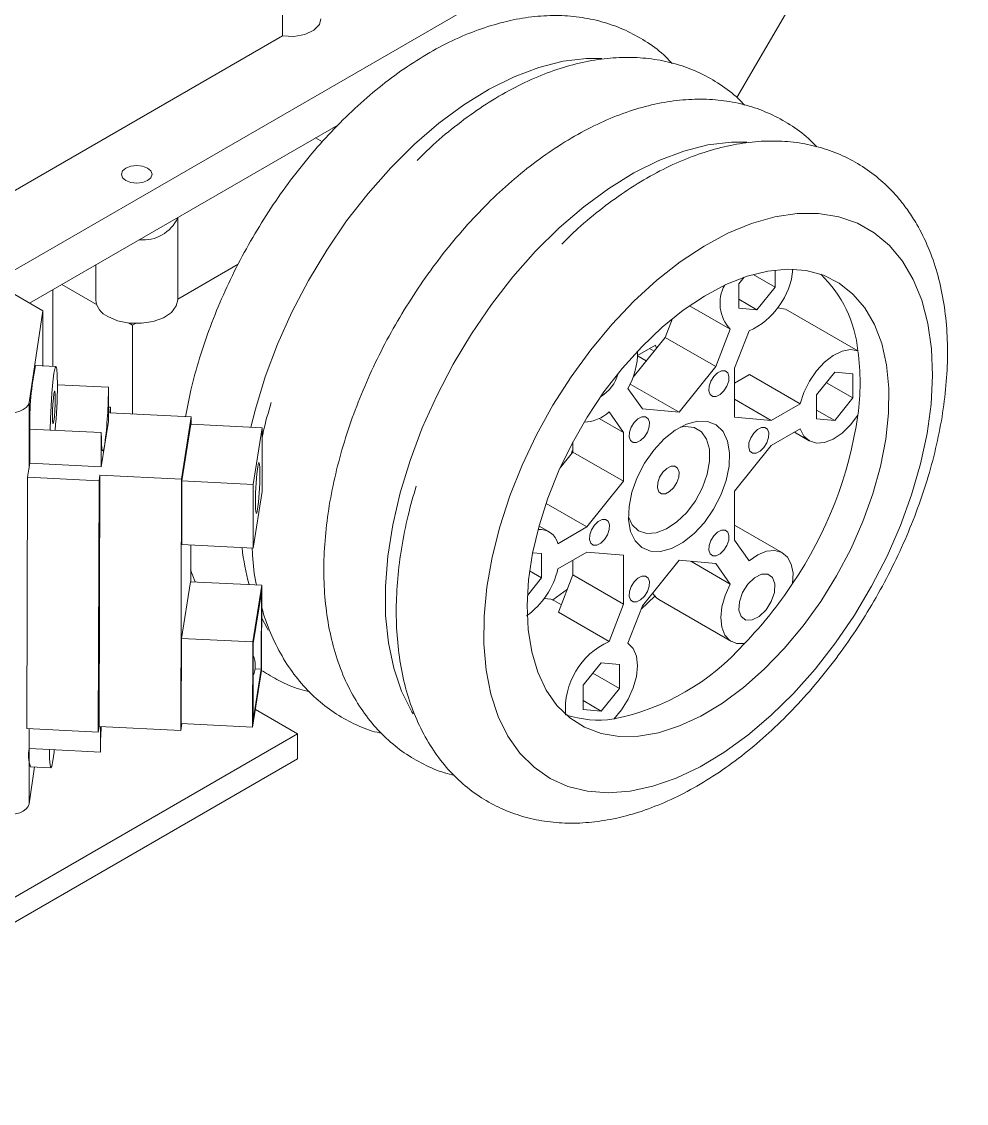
# Model space of a CAD drawing. Header units: millimetres. Extents: x 0 to 420, y 0 to 297.
# Drawn here: x 241.2 to 259.65, y 154.91 to 176.03 of the extents above; entities that cross this region are included whole.
import ezdxf

# ---------------------------------------------------------------- set-up
doc = ezdxf.new("R2010")
doc.units = ezdxf.units.MM

msp = doc.modelspace()

# ---------------------------------------------------------------- linework, layer by layer
at = {"color": 7, "linetype": 'Continuous', "lineweight": 15}
for p, q in [((255.169, 174.545), (259.652, 182.247)), ((221.696, 160.001), (251.182, 177.023)), ((246.29, 176.239), (246.29, 175.749)), ((237.782, 170.838), (246.29, 175.749)), ((241.354, 170.532), (247.371, 174.006)), ((246.94, 173.757), (247.072, 173.681)), ((244.247, 170.597), (244.247, 172.202)), ((245.424, 171.29), (244.247, 170.61)), ((242.647, 171.279), (242.647, 170.597)), ((255.484, 171.091), (255.914, 170.843)), ((255.914, 170.843), (255.914, 171.178)), ((241.613, 170.383), (240.746, 170.883)), ((242.663, 170.504), (241.984, 170.896)), ((255.313, 171.038), (255.207, 170.906)), ((255.207, 170.906), (255.207, 170.435)), ((241.808, 170.794), (241.808, 169.298)), ((255.561, 170.403), (255.914, 170.843)), ((254.243, 170.482), (255.04, 170.022)), ((255.207, 170.607), (255.561, 170.403)), ((241.613, 170.383), (241.342, 168.595)), ((241.613, 170.383), (241.613, 169.308)), ((255.207, 170.435), (255.561, 170.403)), ((256.12, 170.417), (255.967, 170.441)), ((256.12, 170.417), (257.534, 169.6)), ((243.363, 170.1), (243.285, 170.145)), ((243.425, 170.136), (243.363, 170.1)), ((243.363, 170.1), (243.363, 168.367)), ((253.909, 170.23), (253.767, 169.864)), ((253.899, 170.222), (253.899, 170.205)), ((255.04, 170.022), (254.757, 169.293)), ((253.767, 169.864), (253.14, 169.085)), ((253.767, 169.864), (254.757, 169.293)), ((255.124, 169.26), (255.407, 169.989)), ((253.227, 169.507), (253.578, 169.71)), ((253.465, 169.645), (253.551, 169.595)), ((253.578, 169.71), (253.599, 169.655)), ((253.398, 169.406), (253.243, 169.495)), ((241.868, 169.295), (241.469, 169.315)), ((254.757, 169.293), (254.04, 168.402)), ((255.124, 168.305), (255.124, 169.26)), ((257.081, 169.183), (256.727, 168.743)), ((257.435, 169.151), (257.081, 169.183)), ((255.417, 169.139), (255.124, 168.97)), ((255.417, 169.139), (256.406, 168.567)), ((256.917, 168.979), (257.435, 168.68)), ((257.435, 168.68), (257.435, 169.151)), ((242.893, 168.888), (241.897, 168.939)), ((242.892, 168.223), (242.893, 168.888)), ((253.324, 168.466), (253.041, 168.868)), ((253.085, 168.953), (254.04, 168.402)), ((255.124, 168.654), (255.841, 168.241)), ((256.406, 168.567), (255.841, 168.241)), ((256.727, 168.743), (256.727, 168.272)), ((257.081, 168.24), (257.435, 168.68)), ((242.935, 168.5), (242.892, 168.502)), ((242.935, 168.5), (242.918, 168.389)), ((244.512, 168.309), (242.918, 168.389)), ((242.935, 168.388), (242.935, 168.5)), ((252.674, 168.411), (252.957, 168.009)), ((254.04, 168.402), (253.324, 168.466)), ((256.727, 168.444), (257.081, 168.24)), ((242.892, 168.223), (242.822, 167.781)), ((244.512, 168.309), (244.32, 167.092)), ((244.503, 168.17), (244.328, 167.064)), ((245.897, 168.1), (244.503, 168.17)), ((244.511, 168.17), (244.512, 168.309)), ((252.482, 168.282), (252.957, 168.009)), ((255.841, 168.241), (255.124, 168.305)), ((256.727, 168.272), (257.081, 168.24)), ((241.359, 168.074), (241.357, 167.409)), ((241.758, 168.054), (241.359, 168.074)), ((242.754, 168.003), (241.758, 168.054)), ((242.754, 168.003), (242.752, 167.338)), ((245.897, 168.1), (245.723, 166.993)), ((245.894, 166.852), (245.897, 168.1)), ((252.957, 168.009), (252.957, 167.053)), ((255.841, 167.751), (256.406, 168.077)), ((256.293, 168.012), (256.581, 167.846)), ((242.822, 167.781), (242.752, 167.338)), ((251.967, 167.822), (251.967, 167.673)), ((255.124, 166.859), (255.841, 167.751)), ((251.931, 167.58), (251.716, 167.313)), ((251.967, 167.625), (251.931, 167.58)), ((251.967, 167.673), (251.967, 167.625)), ((251.967, 167.625), (252.957, 167.053)), ((241.357, 167.409), (241.314, 167.132)), ((242.752, 167.338), (241.357, 167.409)), ((241.314, 167.132), (241.3, 162.226)), ((242.709, 167.062), (241.314, 167.132)), ((242.726, 167.172), (242.709, 167.062)), ((242.726, 167.172), (242.712, 162.266)), ((244.32, 167.092), (242.726, 167.172)), ((244.32, 167.092), (244.306, 162.185)), ((242.709, 167.062), (242.695, 162.155)), ((244.328, 167.064), (244.325, 165.817)), ((245.723, 166.993), (244.328, 167.064)), ((245.723, 166.993), (245.72, 165.746)), ((252.957, 167.053), (252.24, 166.162)), ((255.124, 165.904), (255.124, 166.859)), ((245.72, 165.746), (245.894, 166.852)), ((251.441, 166.623), (252.24, 166.162)), ((251.5, 166.067), (251.304, 166.18)), ((252.24, 166.162), (251.674, 165.835)), ((256.061, 165.659), (255.124, 166.2)), ((245.72, 165.746), (244.325, 165.817)), ((244.503, 165.093), (244.505, 165.807)), ((255.407, 165.502), (255.124, 165.904)), ((251.353, 165.641), (251.179, 165.656)), ((251.353, 165.169), (251.353, 165.641)), ((251.674, 165.346), (252.24, 165.672)), ((252.24, 165.672), (252.957, 165.608)), ((252.957, 165.608), (252.957, 164.653)), ((251.967, 165.514), (251.967, 165.224)), ((253.324, 164.62), (254.04, 165.511)), ((254.04, 165.511), (254.757, 165.447)), ((254.267, 165.491), (255.04, 165.045)), ((254.757, 165.447), (255.04, 165.045)), ((244.499, 165.326), (244.585, 165.089)), ((251.076, 164.825), (251.353, 165.169)), ((251.121, 165.304), (251.353, 165.169)), ((251.967, 165.224), (251.684, 164.495)), ((251.967, 165.224), (252.957, 164.653)), ((244.494, 165.093), (244.32, 163.987)), ((245.889, 165.023), (244.494, 165.093)), ((245.889, 165.023), (245.714, 163.917)), ((245.884, 163.36), (245.889, 165.023)), ((245.88, 164.884), (245.723, 163.889)), ((245.876, 163.388), (245.88, 164.884)), ((251.86, 164.95), (251.574, 164.737)), ((253.3, 164.558), (253.565, 164.81)), ((253.647, 164.744), (255.061, 163.927)), ((251.741, 164.643), (251.606, 164.72)), ((252.957, 164.653), (252.674, 163.924)), ((253.041, 163.891), (253.324, 164.62)), ((251.684, 164.495), (252.674, 163.924)), ((244.32, 163.987), (244.315, 162.324)), ((245.714, 163.917), (244.32, 163.987)), ((245.714, 163.917), (245.71, 162.253)), ((245.723, 163.889), (245.719, 162.392)), ((252.52, 163.509), (252.167, 163.07)), ((252.874, 163.478), (252.52, 163.509)), ((252.874, 163.006), (252.874, 163.478)), ((245.71, 162.253), (245.884, 163.36)), ((245.719, 162.392), (245.876, 163.388)), ((245.757, 163.394), (245.876, 163.388)), ((252.356, 163.305), (252.874, 163.006)), ((252.167, 163.07), (252.167, 162.598)), ((252.52, 162.567), (252.874, 163.006)), ((252.167, 162.771), (252.52, 162.567)), ((246.586, 162.122), (245.764, 162.597)), ((252.167, 162.598), (252.52, 162.567)), ((242.695, 162.155), (241.3, 162.226)), ((241.343, 162.224), (241.342, 161.837)), ((242.695, 162.155), (242.712, 162.266)), ((244.306, 162.185), (242.712, 162.266)), ((242.738, 162.265), (242.737, 161.767)), ((244.306, 162.185), (244.328, 162.323)), ((245.71, 162.253), (244.315, 162.324)), ((234.963, 155.412), (246.586, 162.122)), ((246.586, 161.632), (246.586, 162.122)), ((241.74, 161.817), (241.342, 161.837)), ((242.737, 161.767), (241.74, 161.817)), ((234.938, 154.908), (246.586, 161.632)), ((241.342, 160.756), (241.451, 161.476)), ((241.371, 161.481), (241.77, 161.46))]:
    msp.add_line(p, q, dxfattribs=at)
at = {"color": 8, "linetype": 'Continuous', "lineweight": 15}
for p, q in [((241.342, 168.595), (241.342, 167.31)), ((241.342, 162.224), (241.342, 160.756))]:
    msp.add_line(p, q, dxfattribs=at)
at = {"color": 7, "linetype": 'Continuous', "lineweight": 15, "flags": 128}
for points in [[(246.29, 175.749), (246.514, 175.74), (246.73, 175.779), (246.904, 175.861), (247.014, 175.975), (247.045, 176.084)], [(243.235, 172.924), (243.332, 172.887), (243.447, 172.874), (243.561, 172.887), (243.659, 172.924), (243.724, 172.981), (243.747, 173.047), (243.724, 173.113), (243.659, 173.169), (243.561, 173.207), (243.447, 173.22), (243.332, 173.207), (243.235, 173.169), (243.17, 173.113), (243.147, 173.047), (243.17, 172.981), (243.235, 172.924)], [(258.403, 171.353), (258.614, 170.995), (258.78, 170.587), (258.899, 170.134), (258.969, 169.642), (258.99, 169.116), (258.961, 168.561), (258.883, 167.985), (258.756, 167.393), (258.582, 166.792), (258.363, 166.19), (258.102, 165.593), (257.801, 165.007), (257.464, 164.44), (257.094, 163.898), (256.696, 163.386), (256.275, 162.912), (255.834, 162.479), (255.38, 162.094), (254.917, 161.76), (254.451, 161.481), (253.986, 161.26), (253.528, 161.1), (253.082, 161.003), (252.654, 160.97), (252.248, 161.001), (251.868, 161.095), (251.52, 161.253), (251.206, 161.471), (250.931, 161.747), (250.698, 162.079), (250.509, 162.463), (250.366, 162.894), (250.272, 163.367), (250.226, 163.877), (250.231, 164.418), (250.284, 164.984), (250.387, 165.569), (250.537, 166.166), (250.734, 166.769), (250.974, 167.369), (251.256, 167.961), (251.576, 168.539), (251.93, 169.094), (252.314, 169.622), (252.724, 170.116), (253.156, 170.57), (253.604, 170.979), (254.063, 171.34), (254.528, 171.647), (254.995, 171.897), (255.457, 172.087), (255.909, 172.216), (256.347, 172.281), (256.764, 172.282), (257.158, 172.22), (257.522, 172.093), (257.854, 171.905), (258.148, 171.658), (258.403, 171.353)], [(257.668, 170.439), (257.856, 170.115), (257.998, 169.741), (258.092, 169.325), (258.137, 168.87), (258.133, 168.384), (258.08, 167.873), (257.977, 167.345), (257.827, 166.807), (257.632, 166.266), (257.395, 165.73), (257.118, 165.208), (256.807, 164.705), (256.464, 164.229), (256.095, 163.786), (255.705, 163.384), (255.3, 163.027), (254.885, 162.721), (254.466, 162.47), (254.05, 162.277), (253.641, 162.145), (253.245, 162.076), (252.869, 162.071), (252.517, 162.13), (252.194, 162.252), (251.905, 162.436), (251.654, 162.679), (251.445, 162.977), (251.28, 163.326), (251.161, 163.722), (251.091, 164.158), (251.071, 164.629), (251.1, 165.128), (251.178, 165.649), (251.304, 166.183), (251.477, 166.723), (251.693, 167.262), (251.951, 167.793), (252.246, 168.307), (252.573, 168.797), (252.93, 169.257), (253.31, 169.68), (253.708, 170.06), (254.119, 170.392), (254.536, 170.671), (254.955, 170.894), (255.369, 171.057), (255.772, 171.157), (256.158, 171.194), (256.523, 171.167), (256.861, 171.076), (257.167, 170.923), (257.437, 170.709), (257.668, 170.439)], [(242.881, 170.271), (243.073, 170.189), (243.298, 170.143), (243.536, 170.138), (243.767, 170.174), (243.969, 170.247), (244.124, 170.351), (244.219, 170.478), (244.247, 170.597)], [(257.534, 169.6), (257.389, 169.624), (257.225, 169.594), (257.053, 169.511), (256.882, 169.38), (256.723, 169.209), (256.586, 169.009), (256.478, 168.79), (256.406, 168.567)], [(241.897, 168.939), (241.894, 169.123), (241.885, 169.245), (241.87, 169.295), (241.851, 169.266), (241.829, 169.162), (241.808, 168.992), (241.788, 168.774), (241.772, 168.529), (241.762, 168.281), (241.758, 168.054)], [(254.647, 168.748), (254.698, 168.71), (254.767, 168.711), (254.844, 168.749), (254.917, 168.82), (254.975, 168.913), (255.01, 169.012), (255.015, 169.104), (254.99, 169.174), (254.939, 169.212), (254.87, 169.212), (254.792, 169.173), (254.719, 169.102), (254.661, 169.01), (254.627, 168.91), (254.622, 168.818), (254.647, 168.748)], [(241.855, 168.673), (241.854, 168.762), (241.848, 168.81), (241.839, 168.81), (241.828, 168.762), (241.818, 168.674), (241.808, 168.559), (241.802, 168.435), (241.8, 168.319), (241.801, 168.231), (241.807, 168.183), (241.816, 168.183), (241.827, 168.23), (241.837, 168.318), (241.847, 168.433), (241.853, 168.558), (241.855, 168.673)], [(240.81, 168.397), (240.899, 168.385), (240.99, 168.385), (241.078, 168.397), (241.16, 168.42), (241.23, 168.454), (241.286, 168.495), (241.324, 168.543), (241.342, 168.595)], [(256.406, 168.077), (256.478, 167.937), (256.586, 167.843), (256.723, 167.801), (256.882, 167.813), (257.053, 167.879), (257.225, 167.995), (257.389, 168.154), (257.534, 168.346)], [(253.051, 166.36), (253.125, 166.204), (253.248, 166.088), (253.408, 166.034), (253.594, 166.046), (253.794, 166.122), (253.997, 166.259), (254.189, 166.447), (254.359, 166.675), (254.495, 166.929), (254.589, 167.191), (254.636, 167.447), (254.632, 167.679), (254.577, 167.874), (254.475, 168.019), (254.333, 168.105), (254.159, 168.126), (254.062, 168.112)], [(253.183, 165.89), (253.315, 165.76), (253.483, 165.69), (253.679, 165.683), (253.893, 165.741), (254.114, 165.859), (254.332, 166.032), (254.535, 166.252), (254.714, 166.507), (254.858, 166.785), (254.962, 167.071), (255.019, 167.351), (255.028, 167.612), (254.986, 167.839), (254.898, 168.023), (254.766, 168.153), (254.598, 168.223), (254.402, 168.229), (254.188, 168.172), (253.966, 168.054), (253.749, 167.88), (253.545, 167.661), (253.367, 167.406), (253.223, 167.128), (253.119, 166.842), (253.062, 166.562), (253.053, 166.301), (253.094, 166.073), (253.183, 165.89)], [(253.091, 167.85), (253.142, 167.812), (253.211, 167.813), (253.288, 167.851), (253.362, 167.922), (253.42, 168.015), (253.454, 168.114), (253.459, 168.206), (253.434, 168.276), (253.383, 168.314), (253.314, 168.313), (253.237, 168.275), (253.164, 168.204), (253.106, 168.112), (253.071, 168.012), (253.066, 167.92), (253.091, 167.85)], [(242.754, 168.003), (242.755, 167.882), (242.759, 167.783), (242.765, 167.708), (242.773, 167.663), (242.783, 167.647), (242.795, 167.662), (242.808, 167.707), (242.822, 167.781)], [(255.425, 167.641), (255.476, 167.603), (255.545, 167.604), (255.622, 167.643), (255.695, 167.714), (255.753, 167.806), (255.787, 167.906), (255.792, 167.998), (255.768, 168.068), (255.717, 168.105), (255.647, 168.105), (255.57, 168.066), (255.497, 167.995), (255.439, 167.903), (255.405, 167.803), (255.4, 167.711), (255.425, 167.641)], [(245.852, 167.199), (245.849, 167.338), (245.84, 167.412), (245.826, 167.413), (245.81, 167.339), (245.793, 167.201), (245.778, 167.021), (245.769, 166.827), (245.765, 166.646), (245.768, 166.508), (245.777, 166.433), (245.791, 166.433), (245.807, 166.507), (245.824, 166.645), (245.838, 166.824), (245.848, 167.019), (245.852, 167.199)], [(253.645, 166.85), (253.699, 166.81), (253.773, 166.811), (253.856, 166.852), (253.934, 166.928), (253.997, 167.027), (254.033, 167.134), (254.039, 167.232), (254.012, 167.307), (253.957, 167.348), (253.883, 167.347), (253.801, 167.306), (253.722, 167.23), (253.66, 167.131), (253.623, 167.024), (253.618, 166.925), (253.645, 166.85)], [(252.313, 165.845), (252.364, 165.807), (252.434, 165.808), (252.511, 165.847), (252.584, 165.917), (252.642, 166.01), (252.676, 166.11), (252.681, 166.201), (252.656, 166.272), (252.605, 166.309), (252.536, 166.309), (252.459, 166.27), (252.386, 166.199), (252.328, 166.107), (252.294, 166.007), (252.289, 165.915), (252.313, 165.845)], [(254.647, 165.636), (254.698, 165.599), (254.767, 165.599), (254.844, 165.638), (254.917, 165.709), (254.975, 165.801), (255.01, 165.901), (255.015, 165.993), (254.99, 166.063), (254.939, 166.101), (254.87, 166.1), (254.792, 166.061), (254.719, 165.991), (254.661, 165.898), (254.627, 165.798), (254.622, 165.707), (254.647, 165.636)], [(256.257, 165.056), (256.266, 165.26), (256.232, 165.437), (256.158, 165.575), (256.049, 165.666), (255.91, 165.705), (255.75, 165.689), (255.579, 165.62), (255.407, 165.502)], [(253.091, 164.738), (253.142, 164.701), (253.211, 164.701), (253.288, 164.74), (253.362, 164.811), (253.42, 164.903), (253.454, 165.003), (253.459, 165.095), (253.434, 165.165), (253.383, 165.203), (253.314, 165.202), (253.237, 165.163), (253.164, 165.092), (253.106, 165), (253.071, 164.9), (253.066, 164.808), (253.091, 164.738)], [(255.255, 164.412), (255.346, 164.345), (255.469, 164.346), (255.607, 164.415), (255.738, 164.542), (255.841, 164.707), (255.902, 164.885), (255.911, 165.049), (255.867, 165.174), (255.776, 165.241), (255.652, 165.24), (255.515, 165.171), (255.384, 165.045), (255.28, 164.88), (255.219, 164.702), (255.21, 164.538), (255.255, 164.412)], [(255.04, 165.045), (254.939, 164.824), (254.876, 164.602), (254.854, 164.391), (254.874, 164.204), (254.935, 164.052), (255.033, 163.945), (255.163, 163.889), (255.317, 163.886)], [(251.606, 164.72), (251.538, 164.75), (251.406, 164.767)], [(253.522, 164.866), (253.599, 164.777), (253.647, 164.744)], [(252.764, 162.412), (252.918, 162.592), (253.048, 162.799), (253.146, 163.02), (253.207, 163.242), (253.227, 163.452), (253.205, 163.637), (253.142, 163.786), (253.041, 163.891)], [(241.74, 161.817), (241.743, 161.633), (241.753, 161.51), (241.768, 161.461), (241.787, 161.49), (241.808, 161.594), (241.83, 161.763), (241.835, 161.812)], [(241.342, 160.756), (241.324, 160.704), (241.286, 160.657), (241.23, 160.615), (241.16, 160.582), (241.078, 160.558), (240.99, 160.547), (240.899, 160.546), (240.81, 160.558)]]:
    msp.add_lwpolyline(points, dxfattribs=at)
at = {"color": 8, "linetype": 'Continuous', "lineweight": 15, "flags": 128}
for points in [[(245.677, 168.111), (245.763, 168.46), (245.956, 169.094), (246.195, 169.728), (246.476, 170.356), (246.798, 170.971), (247.156, 171.567), (247.546, 172.137), (247.965, 172.675), (248.409, 173.176), (248.872, 173.635), (249.349, 174.046), (249.836, 174.404), (250.328, 174.707), (250.818, 174.952), (251.302, 175.134), (251.776, 175.254), (252.233, 175.308), (252.533, 175.308)], [(248.845, 162.514), (248.821, 162.552), (248.621, 162.954), (248.467, 163.405), (248.363, 163.899), (248.308, 164.432), (248.304, 164.997), (248.35, 165.589), (248.446, 166.201), (248.592, 166.827), (248.785, 167.461), (249.023, 168.095), (249.305, 168.723), (249.626, 169.338), (249.984, 169.934), (250.375, 170.504), (250.794, 171.043), (251.237, 171.544), (251.7, 172.002), (252.178, 172.413), (252.665, 172.772), (253.156, 173.075), (253.647, 173.319), (254.131, 173.501), (254.604, 173.621), (255.061, 173.675), (255.361, 173.675)], [(246.016, 164.146), (245.993, 164.185), (245.887, 164.379)]]:
    msp.add_lwpolyline(points, dxfattribs=at)
at = {"color": 7, "linetype": 'Continuous', "lineweight": 15}
for centre, radius, start, end in [((243.576, 172.497), 0.732, 263.8118, 336.1828), ((254.792, 171.334), 1.479, 294.5956, 354.5393), ((255.157, 169.369), 2.388, 5.5534, 46.3008), ((255.575, 170.527), 0.736, 151.0545, 223.3337), ((243.037, 170.63), 0.392, 184.8255, 246.4949), ((252.875, 168.973), 4.701, 352.3355, 7.6645), ((251.893, 169.545), 1.333, 329.4792, 1.9668), ((246.611, 168.234), 5.254, 168.1225, 181.7457), ((252.114, 169.355), 0.761, 301.1917, 344.944), ((231.788, 169.003), 10.109, 354.5832, 359.6341), ((234.139, 168.898), 8.754, 352.6688, 359.9391), ((252.16, 168.953), 0.747, 271.8806, 313.4276), ((249.737, 169.478), 7.878, 325.8508, 351.7378), ((254.659, 166.575), 2.908, 157.8163, 159.7722), ((251.316, 165.745), 0.37, 14.2154, 94.8376), ((250.124, 165.711), 1.593, 306.0766, 346.7314), ((249.541, 169.492), 8.049, 315.8558, 326.555), ((253.257, 162.609), 1.438, 113.9265, 184.5152), ((251.843, 166.956), 4.636, 281.4574, 318.5372), ((245.248, 163.459), 0.512, 337.3294, 22.3503), ((252.469, 164.42), 2.029, 251.4383, 278.3429), ((252.681, 161.704), 9.945, 176.7716, 179.6385), ((242.011, 161.713), 0.68, 169.4612, 199.9509)]:
    msp.add_arc(centre, radius, start, end, dxfattribs=at)
at = {"color": 8, "linetype": 'Continuous', "lineweight": 15}
msp.add_arc((250.08, 166.24), 4.601, 186.0254, 195.1766, dxfattribs=at)
at = {"color": 7, "linetype": 'Continuous', "lineweight": 15}
for points, knots in [([(253.903, 175.214), (253.863, 175.257), (253.72, 175.411), (253.431, 175.624), (253.047, 175.846), (252.634, 176.006), (252.201, 176.109), (251.748, 176.155), (251.279, 176.142), (250.796, 176.07), (250.301, 175.939), (249.798, 175.75), (249.293, 175.502), (248.792, 175.2), (248.299, 174.846), (247.819, 174.445), (247.357, 174.002), (246.916, 173.52), (246.498, 173.005), (246.108, 172.46), (245.749, 171.89), (245.422, 171.3), (245.131, 170.694), (244.878, 170.078), (244.667, 169.457), (244.503, 168.866), (244.432, 168.487), (244.399, 168.314)], [0, 0, 0, 0, 0.015225, 0.054172, 0.092529, 0.130653, 0.168815, 0.20738, 0.246645, 0.286782, 0.327814, 0.369614, 0.411959, 0.454606, 0.49735, 0.540045, 0.582646, 0.62514, 0.66754, 0.709869, 0.752157, 0.794436, 0.836736, 0.879085, 0.921518, 0.964068, 1, 1, 1, 1]), ([(255.317, 174.398), (255.277, 174.441), (255.134, 174.595), (254.846, 174.807), (254.461, 175.029), (254.048, 175.19), (253.615, 175.293), (253.162, 175.338), (252.693, 175.325), (252.21, 175.254), (251.715, 175.123), (251.212, 174.933), (250.708, 174.686), (250.206, 174.384), (249.714, 174.029), (249.283, 173.674), (249.025, 173.422), (248.921, 173.319)], [0, 0, 0, 0, 0.026752, 0.095188, 0.162585, 0.229575, 0.29663, 0.364395, 0.433387, 0.503913, 0.576012, 0.64946, 0.723865, 0.798802, 0.873909, 0.948931, 1, 1, 1, 1]), ([(256.731, 173.581), (256.691, 173.624), (256.548, 173.778), (256.26, 173.991), (255.875, 174.213), (255.462, 174.373), (255.029, 174.477), (254.577, 174.522), (254.108, 174.509), (253.624, 174.437), (253.129, 174.307), (252.627, 174.117), (252.122, 173.869), (251.62, 173.567), (251.127, 173.213), (250.648, 172.813), (250.185, 172.369), (249.744, 171.887), (249.327, 171.372), (248.937, 170.827), (248.577, 170.257), (248.25, 169.667), (247.959, 169.062), (247.707, 168.445), (247.494, 167.824), (247.325, 167.2), (247.2, 166.581), (247.122, 165.969), (247.093, 165.371), (247.113, 164.79), (247.186, 164.233), (247.312, 163.705), (247.49, 163.215), (247.719, 162.769), (247.994, 162.373), (248.311, 162.031), (248.664, 161.746), (249.048, 161.522), (249.379, 161.377), (249.586, 161.328), (249.649, 161.313)], [0, 0, 0, 0, 0.0100147, 0.0356341, 0.0608648, 0.0859428, 0.1110451, 0.1364133, 0.1622409, 0.1886428, 0.2156334, 0.2431293, 0.2709833, 0.2990364, 0.3271528, 0.3552378, 0.3832599, 0.4112122, 0.4391025, 0.4669463, 0.494763, 0.5225737, 0.5503987, 0.5782556, 0.6061675, 0.6341569, 0.6622444, 0.6904454, 0.7187643, 0.7471849, 0.7756423, 0.8039988, 0.8320756, 0.8596723, 0.8866336, 0.9129139, 0.9385955, 0.9638605, 0.9889471, 1, 1, 1, 1]), ([(258.514, 172.336), (258.458, 172.412), (258.309, 172.612), (258.032, 172.898), (257.676, 173.176), (257.289, 173.396), (256.877, 173.557), (256.443, 173.66), (255.991, 173.705), (255.522, 173.692), (255.038, 173.621), (254.543, 173.49), (254.041, 173.301), (253.536, 173.053), (253.034, 172.751), (252.542, 172.396), (252.111, 172.042), (251.854, 171.789), (251.749, 171.686)], [0, 0, 0, 0, 0.039121, 0.103278, 0.166333, 0.228432, 0.290154, 0.351936, 0.414372, 0.47794, 0.54292, 0.60935, 0.677023, 0.745578, 0.814623, 0.883823, 0.952946, 1, 1, 1, 1]), ([(248.903, 166.96), (248.848, 166.768), (248.734, 166.368), (248.615, 165.764), (248.536, 165.153), (248.507, 164.554), (248.528, 163.973), (248.601, 163.416), (248.726, 162.889), (248.904, 162.399), (249.133, 161.953), (249.408, 161.556), (249.725, 161.215), (250.078, 160.93), (250.462, 160.703), (250.871, 160.535), (251.302, 160.425), (251.752, 160.373), (252.219, 160.379), (252.701, 160.443), (253.195, 160.567), (253.697, 160.75), (254.202, 160.99), (254.704, 161.287), (255.198, 161.634), (255.68, 162.03), (256.144, 162.468), (256.588, 162.946), (257.009, 163.457), (257.402, 163.999), (257.766, 164.566), (258.096, 165.154), (258.392, 165.758), (258.649, 166.373), (258.866, 166.995), (259.041, 167.618), (259.171, 168.238), (259.255, 168.851), (259.29, 169.451), (259.276, 170.034), (259.209, 170.595), (259.09, 171.126), (258.917, 171.621), (258.722, 172.023), (258.572, 172.248), (258.514, 172.336)], [0, 0, 0, 0, 0.022062, 0.046033, 0.0701, 0.094268, 0.118523, 0.14281, 0.16701, 0.190972, 0.214524, 0.237533, 0.259962, 0.281879, 0.303441, 0.324851, 0.34626, 0.367873, 0.389862, 0.412333, 0.43531, 0.45873, 0.482473, 0.5064, 0.530396, 0.55437, 0.578292, 0.602154, 0.625962, 0.649729, 0.67347, 0.697204, 0.720949, 0.744719, 0.768533, 0.792411, 0.816371, 0.840427, 0.864583, 0.88883, 0.913118, 0.937336, 0.961335, 0.984944, 1, 1, 1, 1]), ([(246.075, 168.593), (246.017, 168.401), (245.948, 168.172), (245.904, 167.947), (245.897, 167.911)], [0, 0, 0, 0, 0.841247, 1, 1, 1, 1]), ([(245.703, 165.747), (245.704, 165.701), (245.712, 165.462), (245.741, 165.221), (245.785, 165.036), (245.787, 165.028)], [0, 0, 0, 0, 0.1831, 0.963105, 1, 1, 1, 1]), ([(245.888, 164.608), (245.894, 164.58), (245.941, 164.378), (246.079, 164.033), (246.304, 163.585), (246.58, 163.189), (246.897, 162.848), (247.249, 162.562), (247.634, 162.338), (247.964, 162.193), (248.172, 162.144), (248.235, 162.129)], [0, 0, 0, 0, 0.022166, 0.162239, 0.299917, 0.434424, 0.565535, 0.693658, 0.819703, 0.944858, 1, 1, 1, 1]), ([(245.902, 163.352), (246.008, 163.286), (246.238, 163.142), (246.55, 163.01), (246.757, 162.961), (246.821, 162.946)], [0, 0, 0, 0, 0.371763, 0.807859, 1, 1, 1, 1])]:
    msp.add_open_spline(points, degree=3, knots=knots, dxfattribs=at)

doc.saveas('drawing.dxf')
